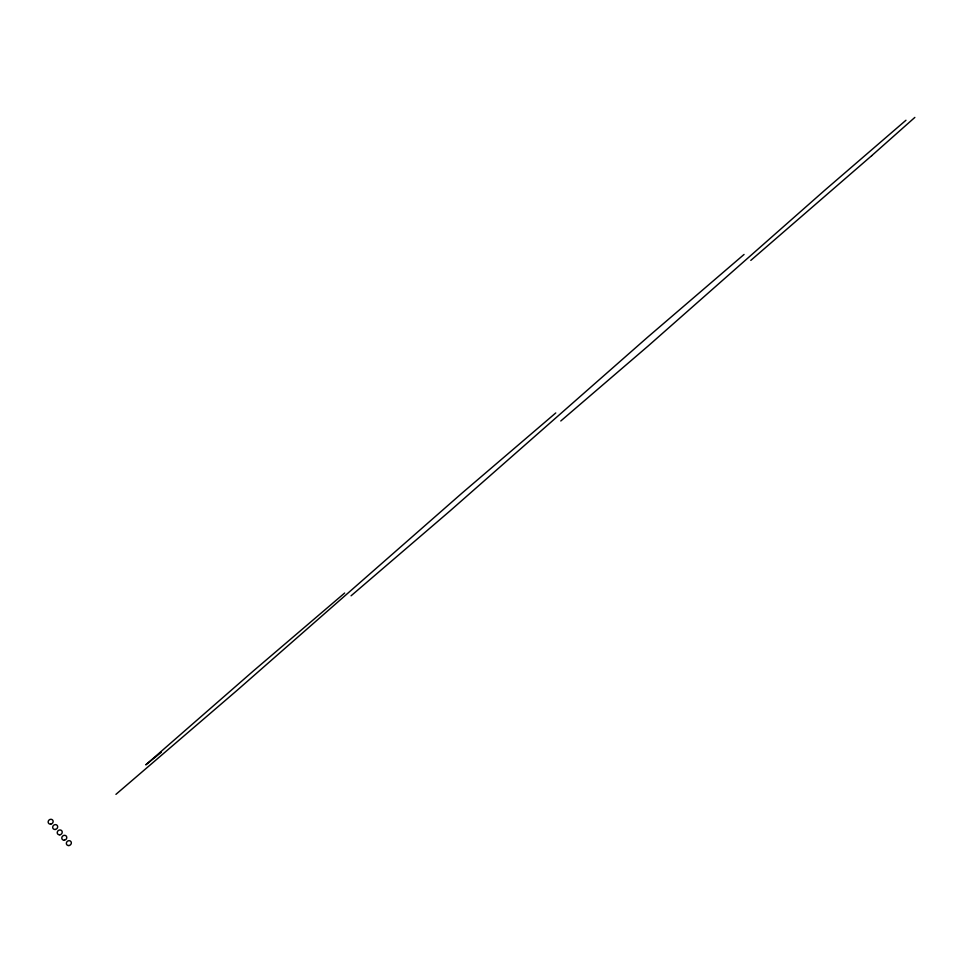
<?xml version="1.0" encoding="UTF-8"?>
<svg xmlns="http://www.w3.org/2000/svg" width="963" height="963" viewBox="0 0 963 963"><rect width="100%" height="100%" fill="white"/><g stroke="black" fill="none" stroke-linecap="round" stroke-linejoin="round"><path stroke-width="1.44" d="M914.85 117.414L871.744 155.645M871.732 155.657L750.791 260.407M905.966 120.243L824.81 190.217L648.255 345.898L560.779 420.987M115.933 794.355L236.778 690.615L461.927 493.188L555.771 412.946M351.074 595.796L450.166 510.787L647.449 337.351L744.062 254.449M344.658 593.027L253.57 670.778L145.762 764.851L161.278 752.296M64.389 840.193A2.6 2.359 -39.3 0 0 66.399 836.245A2.6 2.359 -39.3 0 0 62.065 836.835A2.6 2.359 -39.3 0 0 64.389 840.193M68.951 845.562A2.612 2.359 -39.7 0 0 70.961 841.602A2.612 2.359 -39.7 0 0 66.628 842.204A2.612 2.359 -39.7 0 0 68.951 845.562M59.826 834.825A2.6 2.347 -38.9 0 0 61.849 830.888A2.6 2.347 -38.9 0 0 57.515 831.478A2.6 2.347 -38.9 0 0 59.826 834.825M55.276 829.468A2.6 2.347 -38.5 0 0 57.299 825.544A2.6 2.347 -38.5 0 0 52.965 826.134A2.6 2.347 -38.5 0 0 55.276 829.468M50.75 824.135A2.6 2.335 -38.1 0 0 52.772 820.223A2.6 2.335 -38.1 0 0 48.439 820.801A2.6 2.335 -38.1 0 0 50.75 824.135"/></g></svg>
